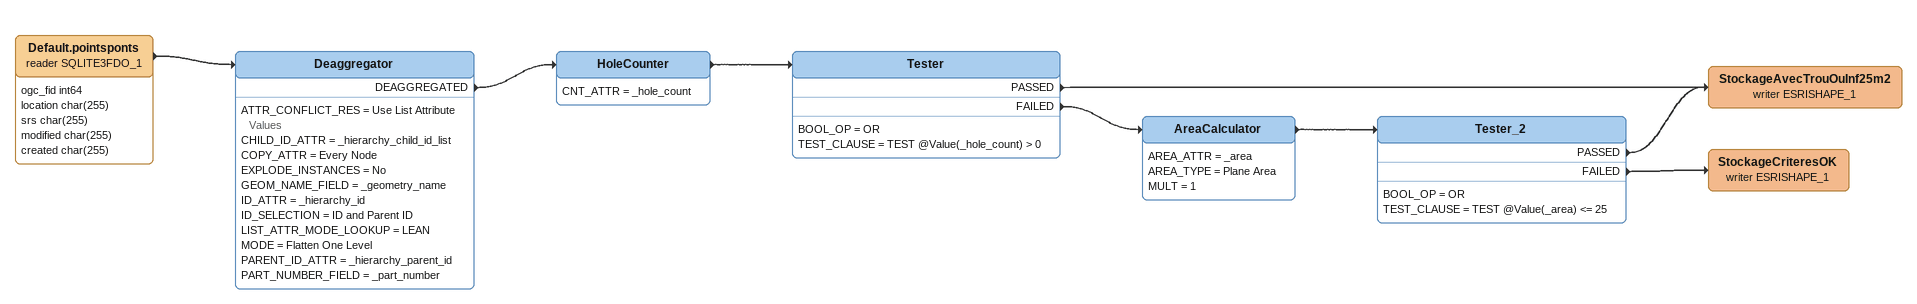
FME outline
Default.pointsponts (reader SQLITE3FDO_1)
    attributes: ogc_fid int64, location char(255), srs char(255), modified char(255), created char(255)
    -> Deaggregator
Deaggregator
    ATTR_CONFLICT_RES = Use List Attribute Values
    CHILD_ID_ATTR = _hierarchy_child_id_list
    COPY_ATTR = Every Node
    EXPLODE_INSTANCES = No
    GEOM_NAME_FIELD = _geometry_name
    ID_ATTR = _hierarchy_id
    ID_SELECTION = ID and Parent ID
    LIST_ATTR_MODE_LOOKUP = LEAN
    MODE = Flatten One Level
    PARENT_ID_ATTR = _hierarchy_parent_id
    PART_NUMBER_FIELD = _part_number
    DEAGGREGATED -> HoleCounter
HoleCounter
    CNT_ATTR = _hole_count
    -> Tester
Tester
    BOOL_OP = OR
    TEST_CLAUSE = TEST @Value(_hole_count) > 0
    PASSED -> StockageAvecTrouOuInf25m2 (writer ESRISHAPE_1)
    FAILED -> AreaCalculator
AreaCalculator
    AREA_ATTR = _area
    AREA_TYPE = Plane Area
    MULT = 1
    -> Tester_2
Tester_2
    BOOL_OP = OR
    TEST_CLAUSE = TEST @Value(_area) <= 25
    PASSED -> StockageAvecTrouOuInf25m2 (writer ESRISHAPE_1)
    FAILED -> StockageCriteresOK (writer ESRISHAPE_1)
StockageAvecTrouOuInf25m2 (writer ESRISHAPE_1)
StockageCriteresOK (writer ESRISHAPE_1)
